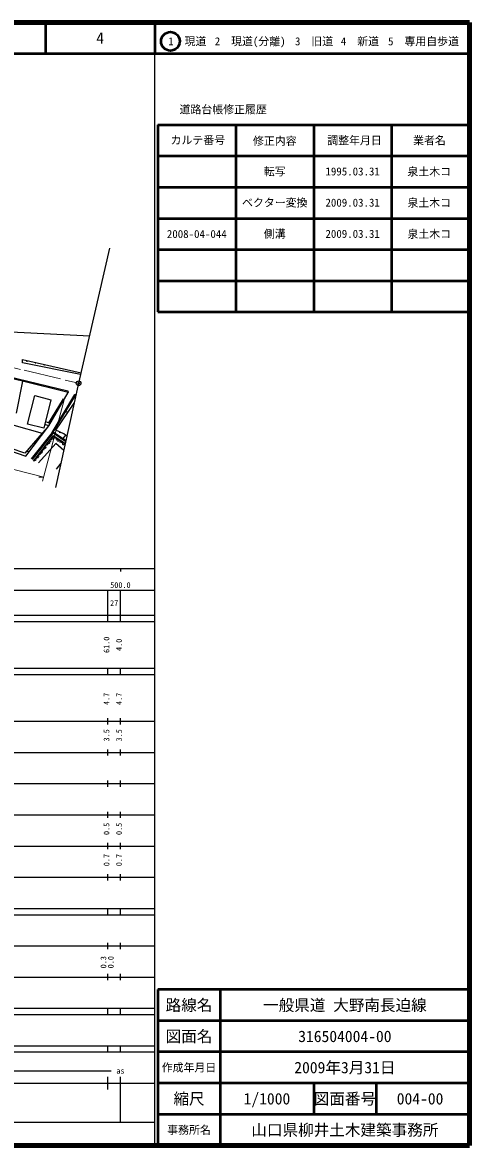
# Model space of a CAD drawing. Units: millimetres, scale not verified. Extents: x 40000 to 680000, y 20000 to 380000.
# Drawn here: x 536568 to 680000, y 20000 to 380000 of the extents above; entities that cross this region are included whole.
import ezdxf
from ezdxf.enums import TextEntityAlignment as Align

# ---------------------------------------------------------------- set-up
doc = ezdxf.new("R2010")
doc.units = ezdxf.units.MM
doc.header["$LTSCALE"] = 1000
doc.header["$PDMODE"] = 32
doc.header["$PDSIZE"] = 500
doc.linetypes.add('CHAIN', pattern=[18.5, 12, -1.5, 3.5, -1.5])
for name, color, linetype, lineweight in [('M-BGD', 7, 'Continuous', 25), ('M-BMK', 2, 'CHAIN', 13), ('M-BMK-OTRS', 5, 'Continuous', 25), ('M-BMK-SRVR', 3, 'Continuous', 25), ('M-STR-HTXT', 7, 'Continuous', 13), ('M-TTL', 2, 'Continuous', 140), ('M-TTL-BAND', 7, 'Continuous', 25), ('M-TTL-FRAM', 2, 'Continuous', 50), ('M-TTL-LINE', 7, 'Continuous', 50)]:
    doc.layers.add(name, color=color, linetype=linetype, lineweight=lineweight)
doc.layers.add('M-OTRS', color=6, linetype='Continuous')
doc.layers.add('M-TTL-TXT', color=7, linetype='Continuous')
doc.styles.add('ＭＳ ゴシック', font='')
doc.styles.get('ＭＳ ゴシック').set_extended_font_data('MS Gothic')

msp = doc.modelspace()

# ---------------------------------------------------------------- linework, layer by layer
at = {"layer": 'M-BGD'}
for p, q in [((515317, 281747), (558171, 279538)), ((536598, 264970), (492156, 275538)), ((492909, 276020), (551175, 261927)), ((536574, 270926), (536574, 271969)), ((536574, 271969), (555353, 267734)), ((555222, 267156), (536574, 270926)), ((555222, 267156), (536574, 270926)), ((536598, 264970), (534538, 254740)), ((536598, 264970), (534538, 254740)), ((551225, 261387), (536598, 264970)), ((538212, 251270), (540490, 260383)), ((540490, 260383), (545705, 259079)), ((545034, 251691), (549697, 259360)), ((545038, 250733), (551225, 261387)), ((546063, 248555), (553347, 260701)), ((546467, 248645), (553541, 260441)), ((551175, 261927), (551225, 261387)), ((553347, 260701), (553805, 260818)), ((553541, 260441), (553732, 260490)), ((545705, 259079), (543427, 249966)), ((547310, 249310), (553183, 258006)), ((552600, 257144), (552379, 257293)), ((543946, 252040), (545034, 251691)), ((549577, 252667), (549428, 252768)), ((551089, 254906), (550471, 255323)), ((537304, 241936), (517549, 248624)), ((533839, 250930), (542887, 248378)), ((537664, 240938), (545038, 250733)), ((543427, 249966), (538212, 251270)), ((546063, 248555), (539413, 240137)), ((542887, 248378), (545038, 250733)), ((545038, 250733), (543715, 251116)), ((544116, 249509), (544081, 249535)), ((550496, 245586), (546063, 248555)), ((550567, 245899), (546467, 248645)), ((549862, 248132), (547310, 249310)), ((548066, 250429), (547689, 250683)), ((548586, 248721), (548428, 248378)), ((542887, 248378), (537304, 241936)), ((546313, 248387), (539648, 239951)), ((540144, 239396), (546476, 247494)), ((546476, 247494), (540144, 239396)), ((547310, 245040), (541764, 238807)), ((542273, 247060), (541953, 247301)), ((544578, 244807), (544510, 244657)), ((544709, 244907), (544578, 244807)), ((544903, 244958), (544709, 244907)), ((545096, 245009), (544903, 244958)), ((545227, 245110), (545096, 245009)), ((545295, 245260), (545227, 245110)), ((545300, 245460), (545295, 245260)), ((545730, 246186), (545725, 245996)), ((545795, 246328), (545730, 246186)), ((545919, 246424), (545795, 246328)), ((546103, 246472), (545919, 246424)), ((546287, 246521), (546103, 246472)), ((546411, 246616), (546287, 246521)), ((546475, 246759), (546411, 246616)), ((546481, 246949), (546475, 246759)), ((546476, 247494), (550338, 244885)), ((550338, 244885), (546476, 247494)), ((547345, 246537), (547125, 246524)), ((549856, 242746), (547310, 245040)), ((547516, 246477), (547345, 246537)), ((547638, 246343), (547516, 246477)), ((547713, 246136), (547638, 246343)), ((547787, 245929), (547713, 246136)), ((547910, 245796), (547787, 245929)), ((548081, 245735), (547910, 245796)), ((548300, 245749), (548081, 245735)), ((549141, 245345), (548932, 245333)), ((549305, 245288), (549141, 245345)), ((549422, 245160), (549305, 245288)), ((549493, 244963), (549422, 245160)), ((550373, 247716), (549483, 246625)), ((549564, 244765), (549493, 244963)), ((550883, 247300), (549862, 248132)), ((529995, 243622), (537664, 240938)), ((538586, 242163), (537929, 242657)), ((540429, 244611), (540283, 244722)), ((542127, 241641), (542122, 241451)), ((542192, 241783), (542127, 241641)), ((542316, 241879), (542192, 241783)), ((542500, 241927), (542316, 241879)), ((542683, 241975), (542500, 241927)), ((542808, 242071), (542683, 241975)), ((542872, 242214), (542808, 242071)), ((542877, 242404), (542872, 242214)), ((543307, 243130), (543302, 242940)), ((543372, 243272), (543307, 243130)), ((543496, 243368), (543372, 243272)), ((543680, 243416), (543496, 243368)), ((543864, 243464), (543680, 243416)), ((543988, 243560), (543864, 243464)), ((544053, 243703), (543988, 243560)), ((544058, 243892), (544053, 243703)), ((544510, 244657), (544505, 244457)), ((549681, 244637), (549564, 244765)), ((549844, 244580), (549681, 244637)), ((550054, 244593), (549844, 244580)), ((540907, 240112), (540902, 239912)), ((540975, 240262), (540907, 240112)), ((541106, 240362), (540975, 240262)), ((541300, 240413), (541106, 240362)), ((541493, 240464), (541300, 240413)), ((541624, 240565), (541493, 240464)), ((541692, 240715), (541624, 240565)), ((541697, 240915), (541692, 240715)), ((547457, 236794), (548956, 238758))]:
    msp.add_line(p, q, dxfattribs=at)
for centre, radius in [((538035, 271352), 50), ((540808, 270791), 50), ((543580, 270231), 50), ((546352, 269670), 50), ((545513, 245728), 38), ((546794, 246742), 44), ((548616, 245541), 42), ((541910, 241183), 38), ((543090, 242672), 38), ((544281, 244175), 40), ((540678, 239630), 40)]:
    msp.add_circle(centre, radius, dxfattribs=at)
at = {"layer": 'M-BMK'}
for p, q in [((519367, 272548), (537096, 268529)), ((537096, 268529), (554581, 264328))]:
    msp.add_line(p, q, dxfattribs=at)
at = {"layer": 'M-BMK-OTRS'}
for p, q in [((564535, 307619), (554581, 264328)), ((554581, 264328), (547188, 230916))]:
    msp.add_line(p, q, dxfattribs=at)
at = {"layer": 'M-BMK-SRVR'}
for radius in [750, 30]:
    msp.add_circle((554581, 264328), radius, dxfattribs=at)
at = {"layer": 'M-OTRS'}
msp.add_point((554581, 264328), dxfattribs=at)
at = {"layer": 'M-STR-HTXT'}
for p, q in [((549924, 259000), (543052, 232925)), ((484073, 249431), (543406, 234268)), ((543406, 234268), (541849, 234233))]:
    msp.add_line(p, q, dxfattribs=at)
at = {"layer": 'M-TTL'}
for p, q in [((680000, 380000), (40000, 380000)), ((680000, 20000), (680000, 380000)), ((40000, 20000), (680000, 20000))]:
    msp.add_line(p, q, dxfattribs=at)
at = {"layer": 'M-TTL-BAND'}
for p, q in [((579000, 20000), (579000, 370000)), ((40000, 205000), (579000, 205000)), ((568000, 205000), (568000, 204000)), ((68000, 198000), (579000, 198000)), ((564000, 188000), (564000, 198000)), ((568000, 188000), (568000, 198000)), ((40000, 190000), (579000, 190000)), ((40000, 188000), (579000, 188000)), ((40000, 173000), (579000, 173000)), ((564000, 171000), (564000, 173000)), ((568000, 171000), (568000, 173000)), ((40000, 171000), (579000, 171000)), ((40000, 156000), (579000, 156000)), ((564000, 155000), (564000, 157000)), ((568000, 155000), (568000, 157000)), ((46000, 146000), (579000, 146000)), ((564000, 145000), (564000, 147000)), ((568000, 145000), (568000, 147000)), ((564000, 135000), (564000, 137000)), ((568000, 135000), (568000, 137000)), ((52000, 136000), (579000, 136000)), ((46000, 126000), (579000, 126000)), ((564000, 125000), (564000, 127000)), ((568000, 125000), (568000, 127000)), ((52000, 116000), (579000, 116000)), ((564000, 115000), (564000, 117000)), ((568000, 115000), (568000, 117000)), ((46000, 106000), (579000, 106000)), ((564000, 105000), (564000, 107000)), ((568000, 105000), (568000, 107000)), ((40000, 96000), (579000, 96000)), ((40000, 94000), (579000, 94000)), ((564000, 94000), (564000, 96000)), ((568000, 94000), (568000, 96000)), ((49000, 84000), (579000, 84000)), ((564000, 83000), (564000, 85000)), ((568000, 83000), (568000, 85000)), ((40000, 74000), (579000, 74000)), ((564000, 73000), (564000, 75000)), ((568000, 73000), (568000, 75000)), ((40000, 64000), (579000, 64000)), ((40000, 62000), (579000, 62000)), ((564000, 62000), (564000, 64000)), ((568000, 62000), (568000, 64000)), ((40000, 52000), (579000, 52000)), ((564000, 50000), (564000, 52000)), ((568000, 50000), (568000, 52000)), ((40000, 50000), (579000, 50000)), ((300500, 44000), (565000, 44000)), ((40000, 40000), (579000, 40000)), ((564000, 38000), (564000, 42000)), ((568000, 27500), (568000, 42000)), ((68000, 27500), (579000, 27500))]:
    msp.add_line(p, q, dxfattribs=at)
at = {"layer": 'M-TTL-FRAM'}
for p, q in [((580000, 347197), (580000, 287197)), ((580000, 347197), (680000, 347197)), ((580000, 287197), (680000, 287197)), ((680000, 70000), (580000, 70000)), ((580000, 70000), (580000, 20000))]:
    msp.add_line(p, q, dxfattribs=at)
at = {"layer": 'M-TTL-LINE'}
for p, q in [((543997, 380000), (543997, 370000)), ((579000, 380000), (579000, 370000)), ((40000, 370000), (680000, 370000)), ((605000, 347197), (605000, 287197)), ((630000, 347197), (630000, 287197)), ((655000, 347197), (655000, 287197)), ((580000, 337197), (680000, 337197)), ((580000, 327197), (680000, 327197)), ((580000, 317197), (680000, 317197)), ((580000, 307197), (680000, 307197)), ((580000, 297197), (680000, 297197)), ((600000, 70000), (600000, 20000)), ((680000, 60000), (580000, 60000)), ((680000, 50000), (580000, 50000)), ((680000, 40000), (580000, 40000)), ((630000, 40000), (630000, 30000)), ((650000, 40000), (650000, 30000)), ((680000, 30000), (580000, 30000))]:
    msp.add_line(p, q, dxfattribs=at)
msp.add_circle((584031, 373958), 3000, dxfattribs=at)

# ---------------------------------------------------------------- texts
at = {"layer": 'M-TTL-BAND', "style": 'ＭＳ ゴシック'}
for s, p in [('500.0', (568000, 198195)), ('27', (566000, 192405)), ('as', (568000, 42500))]:
    msp.add_text(s, height=1833, dxfattribs=at).set_placement(p, align=Align.BOTTOM_CENTER)
for s, p in [('61.0', (565000, 180500)), ('4.0', (569000, 180500)), ('4.7', (565000, 163174)), ('4.7', (569000, 163174)), ('3.5', (565000, 151500)), ('3.5', (569000, 151500)), ('0.5', (565000, 121500)), ('0.5', (569000, 121500)), ('0.7', (565000, 111500)), ('0.7', (569000, 111500)), ('0.3', (564000, 78764)), ('0.0', (566370, 78764))]:
    msp.add_text(s, height=1833, rotation=90, dxfattribs=at).set_placement(p, align=Align.BOTTOM_CENTER)
at = {"layer": 'M-TTL-TXT', "style": 'ＭＳ ゴシック'}
for s, height, p in [('4', 3666, (561497, 375000)), ('1\u3000現道', 2566, (589448, 373958)), ('2\u3000現道(分離)', 2566, (609619, 373958)), ('3\u3000旧道', 2566, (630121, 373958)), ('4\u3000新道', 2566, (644824, 373958)), ('5\u3000専用自歩道', 2566, (665228, 373958)), ('道路台帳修正履歴', 2566, (600968, 352113)), ('カルテ番号', 2566, (592839, 342277)), ('修正内容', 2566, (617509, 342023)), ('調整年月日', 2566, (643089, 342197)), ('業者名', 2566, (667134, 342197)), ('転写', 2566, (617500, 332245)), ('1995.03.31', 2566, (642500, 332245)), ('泉土木コ', 2566, (667077, 332189)), ('ベクター変換', 2566, (617500, 322245)), ('2009.03.31', 2566, (642500, 322245)), ('泉土木コ', 2566, (667077, 322189)), ('2008-04-044', 2566, (592500, 312189)), ('側溝', 2566, (617500, 312245)), ('2009.03.31', 2566, (642500, 312245)), ('泉土木コ', 2566, (667077, 312189)), ('路線名', 3666, (590000, 65000)), ('路線名', 3666, (590000, 65000)), ('一般県道 大野南長迫線', 3666, (640000, 65000)), ('図面名', 3666, (590000, 55000)), ('図面名', 3666, (590000, 55000)), ('316504004-00', 3666, (640000, 55000)), ('2009年3月31日', 3666, (640000, 45000)), ('作成年月日', 2566, (590000, 45000)), ('作成年月日', 2566, (590000, 45000)), ('縮尺', 3666, (590000, 35000)), ('縮尺', 3666, (590000, 35000)), ('1/1000', 3666, (615000, 35000)), ('図面番号', 3666, (640000, 35000)), ('図面番号', 3666, (640000, 35000)), ('004-00', 3666, (664125, 35000)), ('事務所名', 2566, (590000, 25000)), ('事務所名', 2566, (590000, 25000)), ('山口県柳井土木建築事務所', 3666, (640000, 25000))]:
    msp.add_text(s, height=height, dxfattribs=at).set_placement(p, align=Align.MIDDLE_CENTER)

doc.saveas('drawing.dxf')
